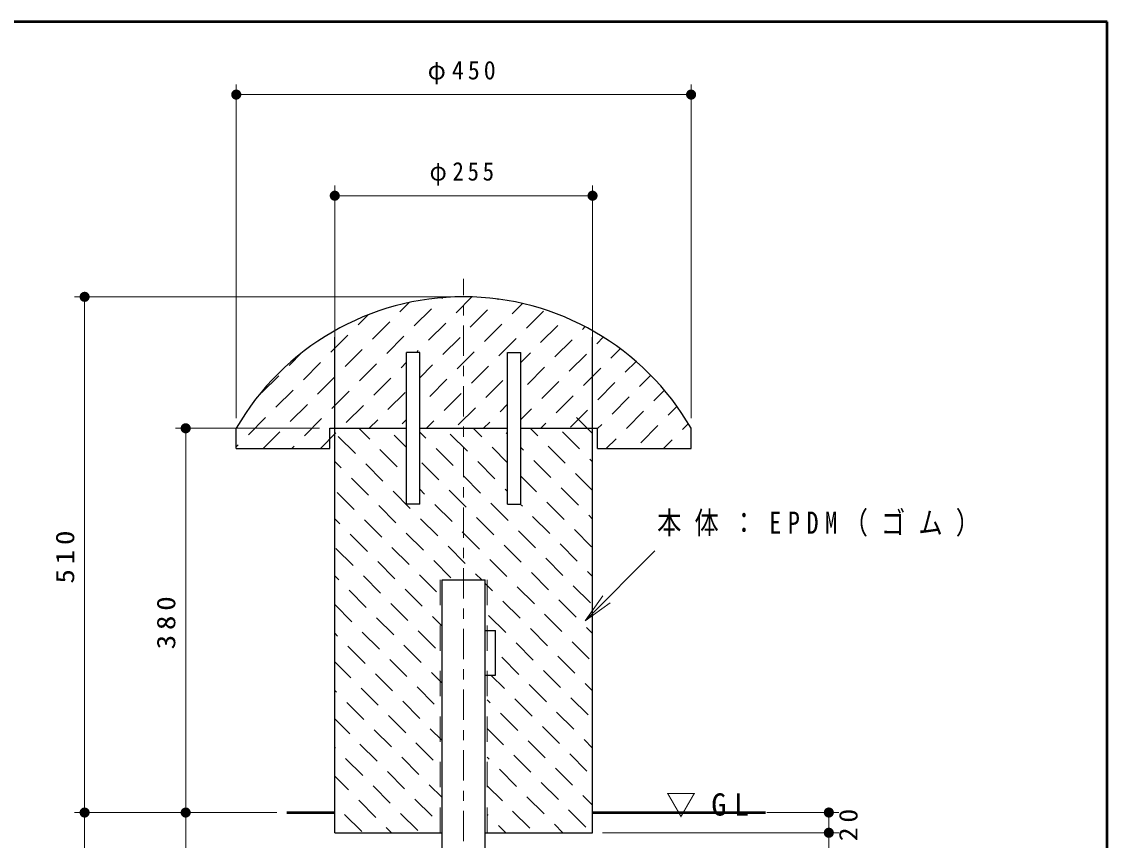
# Model space of a CAD drawing. Units: millimetres on the paper, scale 1:10. Extents: x -385 to 0, y -11 to 267.
# Drawn here: x -107.4 to 0, y 186 to 267 of the extents above; entities that cross this region are included whole.
import ezdxf

# ---------------------------------------------------------------- set-up
doc = ezdxf.new("R2010")
doc.units = ezdxf.units.MM
doc.linetypes.add('USER1', pattern=[4.5, 2.5, -2])
doc.linetypes.add('USER2', pattern=[6, 3, -1, 1, -1])
doc.layers.add('1_10', color=7, linetype='Continuous', lineweight=13)
doc.layers.add('NAKAMURA図枠', color=7, linetype='Continuous', lineweight=13)
doc.styles.add('ＭＳ ゴシック', font='')
doc.styles.get('ＭＳ ゴシック').set_extended_font_data('MS Gothic')

# ---------------------------------------------------------------- blocks, each defined once
blk = doc.blocks.new('filled_dot')
at = {"color": 0, "linetype": 'Continuous', "lineweight": -2, "const_width": 1.25}
blk.add_lwpolyline([(-0.625, 0, 1), (0.625, 0, 1)], format="xyb", close=True, dxfattribs=at)
blk = doc.blocks.new('open_arrow')
at = {"color": 0, "linetype": 'Continuous', "lineweight": -2}
blk.add_lwpolyline([(7.5, 1.25), (0, 0), (7.5, -1.25)], dxfattribs=at)

msp = doc.modelspace()

# ---------------------------------------------------------------- linework, layer by layer
at = {"layer": '1_10'}
for p, q in [((-86.175, 227.793), (-86.175, 260.793)), ((-41.175, 227.793), (-41.175, 260.793)), ((-86.175, 259.793), (-41.175, 259.793)), ((-76.425, 227.793), (-76.425, 250.793)), ((-50.925, 227.793), (-50.925, 250.793)), ((-76.425, 249.793), (-50.925, 249.793)), ((-64.675, 239.793), (-102.175, 239.793)), ((-101.175, 188.793), (-101.175, 239.793)), ((-65.846, 239.624), (-65.761, 239.709)), ((-64.432, 238.21), (-62.861, 239.78)), ((-60.302, 239.511), (-60.247, 239.566)), ((-69.975, 238.323), (-69.073, 239.226)), ((-68.561, 236.909), (-66.864, 238.606)), ((-63.017, 236.796), (-61.32, 238.493)), ((-58.888, 238.097), (-57.853, 239.132)), ((-74.105, 237.022), (-73.107, 238.02)), ((-57.474, 236.683), (-55.777, 238.38)), ((-72.691, 235.608), (-70.993, 237.305)), ((-67.147, 235.495), (-65.45, 237.192)), ((-61.603, 235.382), (-59.906, 237.079)), ((-56.059, 235.268), (-54.362, 236.966)), ((-51.93, 236.57), (-51.655, 236.844)), ((-76.82, 234.307), (-75.123, 236.004)), ((-71.276, 234.194), (-69.579, 235.891)), ((-65.733, 234.081), (-64.036, 235.778)), ((-60.189, 233.967), (-58.492, 235.664)), ((-54.645, 233.854), (-52.948, 235.551)), ((-50.516, 235.155), (-49.858, 235.813)), ((-80.95, 233.006), (-79.681, 234.275)), ((-75.406, 232.893), (-73.709, 234.59)), ((-68.349, 234.293), (-68.165, 234.477)), ((-64.318, 232.666), (-62.621, 234.363)), ((-58.025, 233.303), (-57.078, 234.25)), ((-53.231, 232.44), (-51.534, 234.137)), ((-49.101, 233.741), (-48.179, 234.663)), ((-79.535, 231.592), (-77.838, 233.289)), ((-73.992, 231.478), (-72.295, 233.175)), ((-69.862, 232.779), (-69.325, 233.317)), ((-68.025, 231.788), (-66.751, 233.062)), ((-47.687, 232.327), (-46.613, 233.402)), ((-83.665, 230.29), (-81.968, 231.987)), ((-62.904, 231.252), (-61.207, 232.949)), ((-57.36, 231.139), (-55.663, 232.836)), ((-51.817, 231.026), (-50.12, 232.723)), ((-46.273, 230.913), (-45.156, 232.03)), ((-78.121, 230.177), (-76.424, 231.874)), ((-72.577, 230.064), (-70.88, 231.761)), ((-67.034, 229.951), (-65.337, 231.648)), ((-61.49, 229.838), (-59.793, 231.535)), ((-55.946, 229.725), (-54.249, 231.422)), ((-50.403, 229.612), (-48.705, 231.309)), ((-82.251, 228.876), (-80.554, 230.573)), ((-76.707, 228.763), (-75.01, 230.46)), ((-71.163, 228.65), (-69.466, 230.347)), ((-65.619, 228.537), (-63.922, 230.234)), ((-54.532, 228.311), (-52.835, 230.008)), ((-48.988, 228.197), (-47.291, 229.894)), ((-44.859, 229.498), (-43.808, 230.549)), ((-80.836, 227.462), (-79.139, 229.159)), ((-75.293, 227.349), (-73.596, 229.046)), ((-64.205, 227.123), (-62.508, 228.82)), ((-60.076, 228.424), (-59.325, 229.174)), ((-43.445, 228.084), (-42.571, 228.958)), ((-84.966, 226.161), (-83.269, 227.858)), ((-79.422, 226.048), (-77.725, 227.745)), ((-58.025, 227.646), (-56.964, 228.707)), ((-53.118, 226.896), (-51.421, 228.593)), ((-50.925, 226.287), (-52.496, 227.858)), ((-47.574, 226.783), (-45.877, 228.48)), ((-77.925, 226.793), (-92.175, 226.793)), ((-91.175, 188.793), (-91.175, 226.793)), ((-72.973, 225.708), (-74.058, 226.793)), ((-73.02, 226.793), (-72.181, 227.632)), ((-69.749, 227.236), (-69.325, 227.66)), ((-67.363, 226.793), (-66.638, 227.519)), ((-61.886, 225.935), (-62.744, 226.793)), ((-61.707, 226.793), (-61.094, 227.405)), ((-56.342, 226.048), (-57.087, 226.793)), ((-56.05, 226.793), (-55.55, 227.292)), ((-50.425, 226.761), (-50.007, 227.179)), ((-46.16, 225.369), (-44.463, 227.066)), ((-42.03, 226.67), (-41.447, 227.253)), ((-83.506, 224.793), (-81.855, 226.444)), ((-77.849, 224.793), (-76.311, 226.331)), ((-74.388, 224.294), (-76.085, 225.991)), ((-69.325, 224.888), (-70.541, 226.104)), ((-67.43, 225.822), (-68.025, 226.417)), ((-63.3, 224.52), (-64.997, 226.218)), ((-59.325, 226.202), (-59.454, 226.331)), ((-52.213, 224.747), (-53.91, 226.444)), ((-49.564, 224.793), (-48.592, 225.765)), ((-43.908, 224.793), (-43.049, 225.652)), ((-86.175, 224.952), (-85.984, 225.143)), ((-80.677, 224.793), (-80.44, 225.03)), ((-70.258, 222.993), (-71.955, 224.69)), ((-64.714, 223.106), (-66.411, 224.803)), ((-59.325, 223.374), (-60.868, 224.916)), ((-57.756, 224.634), (-58.025, 224.902)), ((-53.627, 223.333), (-55.324, 225.03)), ((-75.802, 222.88), (-76.425, 223.503)), ((-60.585, 221.805), (-62.282, 223.502)), ((-55.041, 221.918), (-56.738, 223.615)), ((-50.925, 223.459), (-51.195, 223.728)), ((-71.672, 221.579), (-73.369, 223.276)), ((-66.129, 221.692), (-67.826, 223.389)), ((-73.087, 220.165), (-74.784, 221.862)), ((-61.999, 220.391), (-63.696, 222.088)), ((-56.455, 220.504), (-58.025, 222.074)), ((-50.925, 220.631), (-52.609, 222.314)), ((-74.501, 218.75), (-76.198, 220.448)), ((-68.957, 218.864), (-70.654, 220.561)), ((-67.543, 220.278), (-68.025, 220.76)), ((-63.413, 218.977), (-65.11, 220.674)), ((-59.325, 220.545), (-59.567, 220.787)), ((-52.326, 219.203), (-54.023, 220.9)), ((-70.371, 217.449), (-72.068, 219.146)), ((-64.828, 217.563), (-66.525, 219.26)), ((-59.284, 217.676), (-60.981, 219.373)), ((-57.87, 219.09), (-58.073, 219.293)), ((-53.74, 217.789), (-55.437, 219.486)), ((-55.154, 216.375), (-56.851, 218.072)), ((-50.925, 217.802), (-51.308, 218.185)), ((-75.915, 217.336), (-76.425, 217.846)), ((-71.785, 216.035), (-73.483, 217.732)), ((-66.242, 216.148), (-67.939, 217.845)), ((-60.698, 216.261), (-62.395, 217.959)), ((-73.2, 214.621), (-74.897, 216.318)), ((-67.656, 214.734), (-69.353, 216.431)), ((-62.112, 214.847), (-63.809, 216.544)), ((-56.569, 214.96), (-58.266, 216.657)), ((-51.025, 215.074), (-52.722, 216.771)), ((-74.614, 213.207), (-76.311, 214.904)), ((-69.07, 213.32), (-70.767, 215.017)), ((-63.526, 213.433), (-65.224, 215.13)), ((-57.983, 213.546), (-59.68, 215.243)), ((-52.439, 213.659), (-54.136, 215.356)), ((-59.397, 212.132), (-61.094, 213.829)), ((-53.853, 212.245), (-55.55, 213.942)), ((-51.661, 207.762), (-44.759, 214.663)), ((-70.484, 211.906), (-72.181, 213.603)), ((-64.941, 212.019), (-66.638, 213.716)), ((-76.028, 211.793), (-76.425, 212.19)), ((-71.899, 210.491), (-73.596, 212.189)), ((-66.355, 210.605), (-68.052, 212.302)), ((-61.886, 211.793), (-62.508, 212.415)), ((-55.267, 210.831), (-56.965, 212.528)), ((-50.925, 212.145), (-51.421, 212.641)), ((-73.313, 209.077), (-75.01, 210.774)), ((-67.769, 209.19), (-69.466, 210.887)), ((-60.811, 210.718), (-61.535, 211.442)), ((-56.682, 209.417), (-58.379, 211.114)), ((-51.138, 209.53), (-52.835, 211.227)), ((-69.183, 207.776), (-70.88, 209.473)), ((-58.096, 208.002), (-59.793, 209.7)), ((-52.552, 208.116), (-54.249, 209.813)), ((-74.727, 207.663), (-76.424, 209.36)), ((-53.966, 206.701), (-55.663, 208.398)), ((-70.598, 206.362), (-72.295, 208.059)), ((-65.815, 207.236), (-66.751, 208.172)), ((-59.51, 206.588), (-61.207, 208.285)), ((-76.141, 206.249), (-76.425, 206.533)), ((-72.012, 204.948), (-73.709, 206.645)), ((-66.468, 205.061), (-68.165, 206.758)), ((-55.381, 205.287), (-57.078, 206.984)), ((-50.925, 206.488), (-51.534, 207.097)), ((-73.426, 203.534), (-75.123, 205.231)), ((-67.882, 203.647), (-69.579, 205.344)), ((-56.795, 203.873), (-58.492, 205.57)), ((-51.251, 203.986), (-52.948, 205.683)), ((-58.209, 202.459), (-59.906, 204.156)), ((-52.665, 202.572), (-54.362, 204.269)), ((-74.84, 202.119), (-76.425, 203.704)), ((-69.296, 202.232), (-70.993, 203.93)), ((-70.711, 200.818), (-72.408, 202.515)), ((-65.815, 201.58), (-66.864, 202.628)), ((-59.623, 201.045), (-60.972, 202.393)), ((-54.08, 201.158), (-55.777, 202.855)), ((-76.254, 200.705), (-76.425, 200.876)), ((-72.125, 199.404), (-73.822, 201.101)), ((-66.581, 199.517), (-68.278, 201.214)), ((-55.494, 199.743), (-57.191, 201.44)), ((-50.925, 200.832), (-51.647, 201.554)), ((-67.995, 198.103), (-69.692, 199.8)), ((-61.037, 199.63), (-61.335, 199.928)), ((-56.908, 198.329), (-58.605, 200.026)), ((-51.364, 198.442), (-53.061, 200.139)), ((-73.539, 197.99), (-75.236, 199.687)), ((-52.778, 197.028), (-54.475, 198.725)), ((-74.953, 196.576), (-76.425, 198.047)), ((-69.41, 196.689), (-71.107, 198.386)), ((-58.322, 196.915), (-60.019, 198.612)), ((-70.824, 195.275), (-72.521, 196.972)), ((-65.815, 195.923), (-66.977, 197.085)), ((-59.736, 195.501), (-61.335, 197.1)), ((-54.193, 195.614), (-55.89, 197.311)), ((-72.238, 193.86), (-73.935, 195.557)), ((-66.694, 193.973), (-68.391, 195.671)), ((-55.607, 194.2), (-57.304, 195.897)), ((-50.925, 195.175), (-51.76, 196.01)), ((-76.368, 195.161), (-76.425, 195.219)), ((-57.021, 192.786), (-58.718, 194.483)), ((-51.477, 192.899), (-53.174, 194.596)), ((-73.652, 192.446), (-75.349, 194.143)), ((-68.108, 192.559), (-69.806, 194.256)), ((-61.151, 194.087), (-61.335, 194.271)), ((-75.066, 191.032), (-76.425, 192.391)), ((-69.523, 191.145), (-71.22, 192.842)), ((-58.435, 191.371), (-60.132, 193.068)), ((-52.892, 191.484), (-54.589, 193.181)), ((-70.937, 189.731), (-72.634, 191.428)), ((-65.815, 190.266), (-67.09, 191.541)), ((-59.849, 189.957), (-61.335, 191.443)), ((-54.306, 190.07), (-56.003, 191.767)), ((-66.807, 188.43), (-68.504, 190.127)), ((-55.72, 188.656), (-57.417, 190.353)), ((-50.925, 189.518), (-51.873, 190.466)), ((-72.351, 188.317), (-74.048, 190.014)), ((-51.59, 187.355), (-53.288, 189.052)), ((-82.175, 188.793), (-102.175, 188.793)), ((-101.175, 123.793), (-101.175, 188.793)), ((-91.175, 178.793), (-91.175, 188.793)), ((-73.765, 186.902), (-75.462, 188.599)), ((-68.222, 187.016), (-69.919, 188.713)), ((-61.264, 188.543), (-61.335, 188.614)), ((-57.134, 187.242), (-58.831, 188.939)), ((-33.675, 188.793), (-26.548, 188.793)), ((-27.548, 188.793), (-27.548, 186.793)), ((-70.827, 186.793), (-71.333, 187.298)), ((-59.514, 186.793), (-60.245, 187.525)), ((-53.857, 186.793), (-54.702, 187.638)), ((-49.925, 186.793), (-26.548, 186.793)), ((-27.548, 186.793), (-27.548, 178.793))]:
    msp.add_line(p, q, dxfattribs=at)
at = {"layer": '1_10', "linetype": 'USER2'}
msp.add_line((-63.675, 119.955), (-63.675, 241.557), dxfattribs=at)
at = {"layer": '1_10', "lineweight": 25}
for p, q in [((-76.425, 186.793), (-76.425, 235.793)), ((-50.925, 186.793), (-50.925, 235.793)), ((-69.325, 219.293), (-69.325, 234.293)), ((-68.025, 234.293), (-69.325, 234.293)), ((-68.025, 219.293), (-68.025, 234.293)), ((-59.325, 219.293), (-59.325, 234.293)), ((-59.325, 234.293), (-58.025, 234.293)), ((-58.025, 219.293), (-58.025, 234.293)), ((-86.175, 224.793), (-86.175, 226.793)), ((-76.925, 226.793), (-69.325, 226.793)), ((-76.925, 224.793), (-76.925, 226.793)), ((-68.025, 226.793), (-59.325, 226.793)), ((-58.025, 226.793), (-50.425, 226.793)), ((-50.425, 224.793), (-50.425, 226.793)), ((-41.175, 224.793), (-41.175, 226.793)), ((-86.175, 224.793), (-76.925, 224.793)), ((-50.425, 224.793), (-41.175, 224.793)), ((-68.025, 219.293), (-69.325, 219.293)), ((-59.325, 219.293), (-58.025, 219.293)), ((-65.815, 151.793), (-65.815, 211.793)), ((-65.815, 211.793), (-61.535, 211.793)), ((-61.535, 151.793), (-61.535, 211.793)), ((-61.535, 206.793), (-60.535, 206.793)), ((-60.535, 202.393), (-60.535, 206.793)), ((-61.535, 202.393), (-60.535, 202.393)), ((-76.425, 186.793), (-65.815, 186.793)), ((-61.535, 186.793), (-50.925, 186.793))]:
    msp.add_line(p, q, dxfattribs=at)
at = {"layer": '1_10', "linetype": 'USER1'}
for p, q in [((-66.015, 186.793), (-66.015, 211.793)), ((-61.335, 186.793), (-61.335, 211.793))]:
    msp.add_line(p, q, dxfattribs=at)
at = {"layer": '1_10', "lineweight": 50}
for p, q in [((-81.175, 188.793), (-76.425, 188.793)), ((-50.925, 188.793), (-33.822, 188.793))]:
    msp.add_line(p, q, dxfattribs=at)
at = {"layer": '1_10', "lineweight": 25}
msp.add_arc((-63.675, 213.822), 25.971, 29.96326, 150.03673, dxfattribs=at)
at = {"layer": 'NAKAMURA図枠', "lineweight": 50}
for p, q in [((0, 267), (-385, 267)), ((0, 0), (0, 267))]:
    msp.add_line(p, q, dxfattribs=at)

# ---------------------------------------------------------------- block references
at = {"layer": '1_10', "xscale": 0.4, "yscale": 0.4}
for p in [(-86.175, 259.793), (-76.425, 249.793)]:
    msp.add_blockref('filled_dot', p, dxfattribs=at)
for name, p, rotation in [('filled_dot', (-41.175, 259.793), 180), ('filled_dot', (-50.925, 249.793), 180), ('filled_dot', (-101.175, 239.793), 270), ('filled_dot', (-91.175, 226.793), 270), ('open_arrow', (-51.661, 207.762), 45), ('filled_dot', (-101.175, 188.793), 270), ('filled_dot', (-101.175, 188.793), 90), ('filled_dot', (-91.175, 188.793), 270), ('filled_dot', (-91.175, 188.793), 90), ('filled_dot', (-27.548, 188.793), 270), ('filled_dot', (-27.548, 186.793), 270), ('filled_dot', (-27.548, 186.793), 90)]:
    msp.add_blockref(name, p, dxfattribs=dict(at, rotation=rotation))

# ---------------------------------------------------------------- texts
at = {"layer": '1_10', "style": 'ＭＳ ゴシック'}
for s, insert, char_height, attachment_point in [('\\T1.33;\\W0.95;φ450', (-63.675, 260.793), 1.833, 8), ('\\T1.33;\\W0.9;φ255', (-63.675, 250.793), 1.833, 8), ('\\T1.54;\\W0.8;本体：EPDM（ゴム）', (-44.536, 217.313), 2.199, 4), ('\\T1.5;▽GL', (-43.675, 188.293), 2.199, 7)]:
    msp.add_mtext(s, dxfattribs=dict(at, insert=insert, char_height=char_height, attachment_point=attachment_point))
at = {"layer": '1_10', "char_height": 1.833, "rotation": 90, "style": 'ＭＳ ゴシック'}
for s, insert, attachment_point in [('\\T1.33;\\W1.15;510', (-102.175, 214.293), 8), ('\\T1.33;\\W1.15;380', (-92.175, 207.793), 8), ('\\T1.34;\\W1.1;20', (-26.548, 187.793), 2)]:
    msp.add_mtext(s, dxfattribs=dict(at, insert=insert, attachment_point=attachment_point))

doc.saveas('drawing.dxf')
